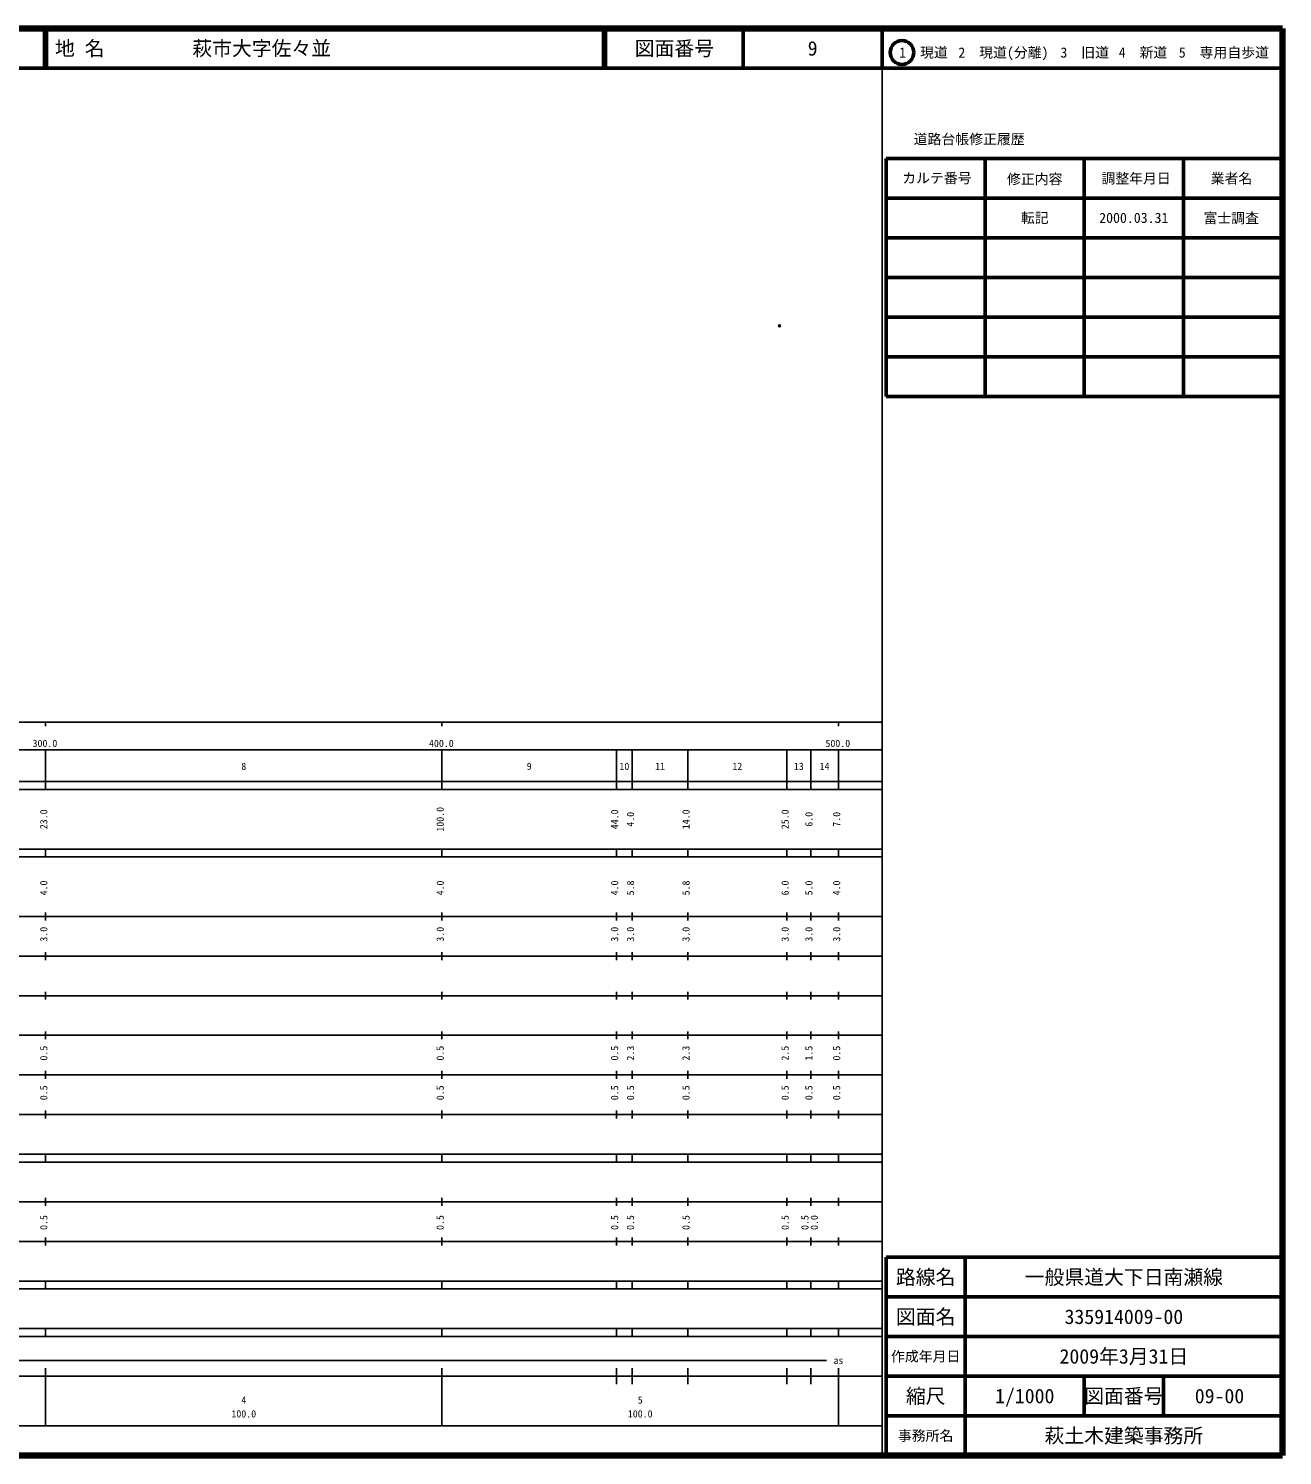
# Model space of a CAD drawing. Units: millimetres on the paper. Extents: x 40 to 680, y 20 to 380.
# Drawn here: x 363.7 to 680, y 20 to 380 of the extents above; entities that cross this region are included whole.
import ezdxf
from ezdxf.enums import TextEntityAlignment as Align

# ---------------------------------------------------------------- set-up
doc = ezdxf.new("R2010")
doc.units = ezdxf.units.MM
doc.header["$PDMODE"] = 32
doc.header["$PDSIZE"] = 0.5
doc.layers.add('M-OTRS', color=6, linetype='Continuous')
doc.layers.add('M-TTL-TXT', color=7, linetype='Continuous')
for name, color, linetype, lineweight in [('M-TTL', 2, 'Continuous', 140), ('M-TTL-BAND', 7, 'Continuous', 25), ('M-TTL-FRAM', 2, 'Continuous', 50), ('M-TTL-LINE', 7, 'Continuous', 50)]:
    doc.layers.add(name, color=color, linetype=linetype, lineweight=lineweight)
doc.styles.add('ＭＳ ゴシック', font='')
doc.styles.get('ＭＳ ゴシック').set_extended_font_data('MS Gothic')

msp = doc.modelspace()

# ---------------------------------------------------------------- linework, layer by layer
at = {"layer": 'M-OTRS'}
msp.add_point((553.14, 304.978), dxfattribs=at)
at = {"layer": 'M-TTL'}
for p, q in [((680, 380), (40, 380)), ((680, 20), (680, 380)), ((40, 20), (680, 20))]:
    msp.add_line(p, q, dxfattribs=at)
at = {"layer": 'M-TTL-BAND'}
for p, q in [((579, 20), (579, 370)), ((40, 205), (579, 205)), ((368, 205), (368, 204)), ((468, 205), (468, 204)), ((568, 205), (568, 204)), ((68, 198), (579, 198)), ((368, 188), (368, 198)), ((468, 188), (468, 198)), ((512, 188), (512, 198)), ((516, 188), (516, 198)), ((530, 188), (530, 198)), ((555, 188), (555, 198)), ((561, 188), (561, 198)), ((568, 188), (568, 198)), ((40, 190), (579, 190)), ((40, 188), (579, 188)), ((40, 173), (579, 173)), ((368, 171), (368, 173)), ((468, 171), (468, 173)), ((512, 171), (512, 173)), ((516, 171), (516, 173)), ((530, 171), (530, 173)), ((555, 171), (555, 173)), ((561, 171), (561, 173)), ((568, 171), (568, 173)), ((40, 171), (579, 171)), ((40, 156), (579, 156)), ((368, 155), (368, 157)), ((468, 155), (468, 157)), ((512, 155), (512, 157)), ((516, 155), (516, 157)), ((530, 155), (530, 157)), ((555, 155), (555, 157)), ((561, 155), (561, 157)), ((568, 155), (568, 157)), ((46, 146), (579, 146)), ((368, 145), (368, 147)), ((468, 145), (468, 147)), ((512, 145), (512, 147)), ((516, 145), (516, 147)), ((530, 145), (530, 147)), ((555, 145), (555, 147)), ((561, 145), (561, 147)), ((568, 145), (568, 147)), ((368, 135), (368, 137)), ((468, 135), (468, 137)), ((512, 135), (512, 137)), ((516, 135), (516, 137)), ((530, 135), (530, 137)), ((555, 135), (555, 137)), ((561, 135), (561, 137)), ((568, 135), (568, 137)), ((52, 136), (579, 136)), ((46, 126), (579, 126)), ((368, 125), (368, 127)), ((468, 125), (468, 127)), ((512, 125), (512, 127)), ((516, 125), (516, 127)), ((530, 125), (530, 127)), ((555, 125), (555, 127)), ((561, 125), (561, 127)), ((568, 125), (568, 127)), ((52, 116), (579, 116)), ((368, 115), (368, 117)), ((468, 115), (468, 117)), ((512, 115), (512, 117)), ((516, 115), (516, 117)), ((530, 115), (530, 117)), ((555, 115), (555, 117)), ((561, 115), (561, 117)), ((568, 115), (568, 117)), ((46, 106), (579, 106)), ((368, 105), (368, 107)), ((468, 105), (468, 107)), ((512, 105), (512, 107)), ((516, 105), (516, 107)), ((530, 105), (530, 107)), ((555, 105), (555, 107)), ((561, 105), (561, 107)), ((568, 105), (568, 107)), ((40, 96), (579, 96)), ((40, 94), (579, 94)), ((368, 94), (368, 96)), ((468, 94), (468, 96)), ((512, 94), (512, 96)), ((516, 94), (516, 96)), ((530, 94), (530, 96)), ((555, 94), (555, 96)), ((561, 94), (561, 96)), ((568, 94), (568, 96)), ((49, 84), (579, 84)), ((368, 83), (368, 85)), ((468, 83), (468, 85)), ((512, 83), (512, 85)), ((516, 83), (516, 85)), ((530, 83), (530, 85)), ((555, 83), (555, 85)), ((561, 83), (561, 85)), ((568, 83), (568, 85)), ((40, 74), (579, 74)), ((368, 73), (368, 75)), ((468, 73), (468, 75)), ((512, 73), (512, 75)), ((516, 73), (516, 75)), ((530, 73), (530, 75)), ((555, 73), (555, 75)), ((561, 73), (561, 75)), ((568, 73), (568, 75)), ((40, 64), (579, 64)), ((40, 62), (579, 62)), ((368, 62), (368, 64)), ((468, 62), (468, 64)), ((512, 62), (512, 64)), ((516, 62), (516, 64)), ((530, 62), (530, 64)), ((555, 62), (555, 64)), ((561, 62), (561, 64)), ((568, 62), (568, 64)), ((40, 52), (579, 52)), ((368, 50), (368, 52)), ((468, 50), (468, 52)), ((512, 50), (512, 52)), ((516, 50), (516, 52)), ((530, 50), (530, 52)), ((555, 50), (555, 52)), ((561, 50), (561, 52)), ((568, 50), (568, 52)), ((40, 50), (579, 50)), ((71, 44), (565, 44)), ((40, 40), (579, 40)), ((368, 27.5), (368, 42)), ((468, 27.5), (468, 42)), ((512, 38), (512, 42)), ((516, 38), (516, 42)), ((530, 38), (530, 42)), ((555, 38), (555, 42)), ((561, 38), (561, 42)), ((568, 27.5), (568, 42)), ((68, 27.5), (579, 27.5))]:
    msp.add_line(p, q, dxfattribs=at)
at = {"layer": 'M-TTL-FRAM'}
for p, q in [((580, 347.197), (580, 287.197)), ((580, 347.197), (680, 347.197)), ((580, 287.197), (680, 287.197)), ((680, 70), (580, 70)), ((580, 70), (580, 20))]:
    msp.add_line(p, q, dxfattribs=at)
at = {"layer": 'M-TTL-LINE'}
for p, q in [((367.75, 380), (367.75, 370)), ((368.25, 380), (368.25, 370)), ((508.747, 380), (508.747, 370)), ((509.247, 380), (509.247, 370)), ((543.997, 380), (543.997, 370)), ((579, 380), (579, 370)), ((40, 370), (680, 370)), ((605, 347.197), (605, 287.197)), ((630, 347.197), (630, 287.197)), ((655, 347.197), (655, 287.197)), ((580, 337.197), (680, 337.197)), ((580, 327.197), (680, 327.197)), ((580, 317.197), (680, 317.197)), ((580, 307.197), (680, 307.197)), ((580, 297.197), (680, 297.197)), ((600, 70), (600, 20)), ((680, 60), (580, 60)), ((680, 50), (580, 50)), ((680, 40), (580, 40)), ((630, 40), (630, 30)), ((650, 40), (650, 30)), ((680, 30), (580, 30))]:
    msp.add_line(p, q, dxfattribs=at)
msp.add_circle((584.031, 373.958), 3, dxfattribs=at)

# ---------------------------------------------------------------- texts
at = {"layer": 'M-TTL-BAND', "style": 'ＭＳ ゴシック'}
for s, p in [('300.0', (367.844, 198.195)), ('400.0', (467.844, 198.195)), ('500.0', (567.844, 198.195)), ('8', (418, 192.405)), ('9', (490, 192.405)), ('10', (514, 192.405)), ('11', (523, 192.405)), ('12', (542.5, 192.405)), ('13', (558, 192.405)), ('14', (564.5, 192.405)), ('as', (568, 42.5)), ('4', (418, 32.523)), ('5', (518, 32.523)), ('100.0', (418, 29.033)), ('100.0', (518, 29.033))]:
    msp.add_text(s, height=1.833, dxfattribs=at).set_placement(p, align=Align.BOTTOM_CENTER)
for s, p in [('23.0', (369, 180.5)), ('100.0', (469, 180.5)), ('44.0', (513, 180.5)), ('4.0', (517, 180.5)), ('14.0', (531, 180.5)), ('25.0', (556, 180.5)), ('6.0', (562, 180.5)), ('7.0', (569, 180.5)), ('4.0', (369, 163.174)), ('4.0', (469, 163.174)), ('4.0', (513, 163.174)), ('5.8', (517, 163.174)), ('5.8', (531, 163.174)), ('6.0', (556, 163.174)), ('5.0', (562, 163.174)), ('4.0', (569, 163.174)), ('3.0', (369, 151.5)), ('3.0', (469, 151.5)), ('3.0', (513, 151.5)), ('3.0', (517, 151.5)), ('3.0', (531, 151.5)), ('3.0', (556, 151.5)), ('3.0', (562, 151.5)), ('3.0', (569, 151.5)), ('0.5', (369, 121.5)), ('0.5', (469, 121.5)), ('0.5', (513, 121.5)), ('2.3', (517, 121.5)), ('2.3', (531, 121.5)), ('2.5', (556, 121.5)), ('1.5', (562, 121.5)), ('0.5', (569, 121.5)), ('0.5', (369, 111.5)), ('0.5', (469, 111.5)), ('0.5', (513, 111.5)), ('0.5', (517, 111.5)), ('0.5', (531, 111.5)), ('0.5', (556, 111.5)), ('0.5', (562, 111.5)), ('0.5', (569, 111.5)), ('0.5', (369, 78.764)), ('0.5', (469, 78.764)), ('0.5', (513, 78.764)), ('0.5', (517, 78.764)), ('0.5', (531, 78.764)), ('0.5', (556, 78.764)), ('0.5', (561, 78.764)), ('0.0', (563.37, 78.764))]:
    msp.add_text(s, height=1.833, rotation=90, dxfattribs=at).set_placement(p, align=Align.BOTTOM_CENTER)
at = {"layer": 'M-TTL-TXT', "style": 'ＭＳ ゴシック'}
for s, p in [('地 名', (370.38, 375)), ('萩市大字佐々並', (405.024, 375))]:
    msp.add_text(s, height=3.666, dxfattribs=at).set_placement(p, align=Align.MIDDLE_LEFT)
for s, height, p in [('図面番号', 3.666, (526.622, 375)), ('9', 3.666, (561.497, 375)), ('1\u3000現道', 2.566, (589.448, 373.958)), ('2\u3000現道(分離)', 2.566, (609.619, 373.958)), ('3\u3000旧道', 2.566, (630.121, 373.958)), ('4\u3000新道', 2.566, (644.824, 373.958)), ('5\u3000専用自歩道', 2.566, (665.228, 373.958)), ('道路台帳修正履歴', 2.566, (600.968, 352.113)), ('カルテ番号', 2.566, (592.839, 342.277)), ('修正内容', 2.566, (617.509, 342.023)), ('調整年月日', 2.566, (643.089, 342.197)), ('業者名', 2.566, (667.134, 342.197)), ('転記', 2.566, (617.5, 332.245)), ('2000.03.31', 2.566, (642.5, 332.245)), ('富士調査', 2.566, (667.077, 332.189)), ('路線名', 3.666, (590, 65)), ('路線名', 3.666, (590, 65)), ('一般県道大下日南瀬線', 3.666, (640, 65)), ('図面名', 3.666, (590, 55)), ('図面名', 3.666, (590, 55)), ('335914009-00', 3.666, (640, 55)), ('2009年3月31日', 3.666, (640, 45)), ('作成年月日', 2.566, (590, 45)), ('作成年月日', 2.566, (590, 45)), ('縮尺', 3.666, (590, 35)), ('縮尺', 3.666, (590, 35)), ('1/1000', 3.666, (615, 35)), ('図面番号', 3.666, (640, 35)), ('図面番号', 3.666, (640, 35)), ('09-00', 3.666, (664.125, 35)), ('事務所名', 2.566, (590, 25)), ('事務所名', 2.566, (590, 25)), ('萩土木建築事務所', 3.666, (640, 25))]:
    msp.add_text(s, height=height, dxfattribs=at).set_placement(p, align=Align.MIDDLE_CENTER)

doc.saveas('drawing.dxf')
